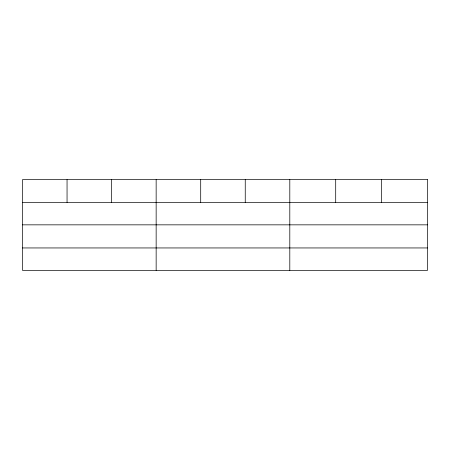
<?xml version="1.0" encoding="UTF-8"?>
<svg xmlns="http://www.w3.org/2000/svg" width="450" height="450" viewBox="0 0 450 450"><rect width="100%" height="100%" fill="white"/><g stroke="black" fill="none" stroke-linecap="round" stroke-linejoin="round"><path stroke-width="0.67" d="M22.5 202.421L427.5 202.421M22.5 224.843L427.5 224.843M22.5 247.95L427.5 247.95M381.6 179.629L381.6 202.421M335.7 179.629L335.7 202.421M289.8 179.629L289.8 270.371M245.25 179.629L245.25 202.421M200.7 179.629L200.7 202.421M156.15 179.629L156.15 270.371M111.6 179.629L111.6 202.421M67.05 179.629L67.05 202.421M427.5 179.629L22.5 179.629L22.5 270.371L427.5 270.371L427.5 179.629"/></g></svg>
